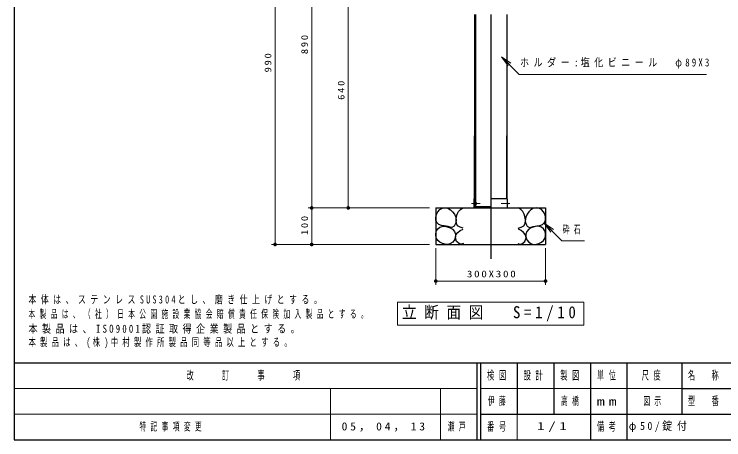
# Model space of a CAD drawing. Units: millimetres on the paper, scale 1:10. Extents: x -365 to 12, y -47 to 257.
# Drawn here: x -365 to -171, y 0 to 116.3 of the extents above; entities that cross this region are included whole.
import ezdxf

# ---------------------------------------------------------------- set-up
doc = ezdxf.new("R2010")
doc.units = ezdxf.units.MM
doc.linetypes.add('USER2', pattern=[6, 3, -1, 1, -1])
doc.layers.add('LY_1', color=3, linetype='Continuous', lineweight=25)
doc.layers.add('LY_2', color=7, linetype='Continuous', lineweight=13)
doc.styles.add('ＭＳ ゴシック', font='')
doc.styles.get('ＭＳ ゴシック').set_extended_font_data('MS Gothic')

# ---------------------------------------------------------------- blocks, each defined once
blk = doc.blocks.new('filled_dot')
at = {"color": 0, "linetype": 'Continuous', "lineweight": -2, "const_width": 1.25}
blk.add_lwpolyline([(-0.625, 0, 1), (0.625, 0, 1)], format="xyb", close=True, dxfattribs=at)

msp = doc.modelspace()

# ---------------------------------------------------------------- linework, layer by layer
at = {"layer": 'LY_1', "color": 7, "lineweight": 13}
for p, q in [((-293.684, 53.388), (-293.684, 152.388)), ((-283.684, 63.388), (-283.684, 152.388)), ((-273.684, 63.388), (-273.684, 127.388)), ((-229.998, 102.205), (-231.766, 104.68)), ((-231.766, 104.68), (-229.291, 102.912)), ((-231.766, 104.68), (-229.645, 102.559)), ((-251.454, 63.388), (-284.684, 63.388)), ((-283.684, 53.388), (-283.684, 63.388)), ((-251.454, 63.388), (-274.684, 63.388)), ((-218.336, 56.756), (-220.104, 59.231)), ((-220.104, 59.231), (-217.629, 57.463)), ((-220.104, 59.231), (-217.983, 57.109)), ((-251.454, 53.388), (-294.684, 53.388)), ((-251.454, 53.388), (-284.684, 53.388)), ((-249.754, 52.388), (-249.754, 42.388)), ((-219.754, 52.388), (-219.754, 42.388)), ((-219.754, 43.388), (-249.754, 43.388)), ((-209.254, 37.624), (-260.254, 37.624)), ((-260.254, 37.624), (-260.254, 31.324)), ((-209.254, 31.324), (-209.254, 37.624)), ((-260.254, 31.324), (-209.254, 31.324))]:
    msp.add_line(p, q, dxfattribs=at)
at = {"layer": 'LY_1'}
for p, q in [((-239.204, 116.282), (-239.204, 64.758)), ((-238.934, 116.282), (-238.934, 64.758)), ((-234.754, 116.282), (-234.754, 49.474)), ((-230.304, 116.282), (-230.304, 65.888)), ((-239.199, 64.755), (-239.199, 83.126)), ((-230.299, 65.89), (-230.299, 83.126)), ((-239.304, 63.588), (-239.304, 65.888)), ((-239.304, 65.888), (-239.204, 65.888)), ((-239.304, 64.758), (-238.894, 64.758)), ((-239.304, 64.428), (-238.894, 64.428)), ((-239.204, 64.428), (-239.204, 63.528)), ((-238.934, 64.428), (-238.934, 63.668)), ((-238.894, 64.758), (-238.694, 64.868)), ((-238.894, 64.428), (-238.694, 64.308)), ((-238.694, 64.868), (-238.694, 64.308)), ((-230.204, 65.888), (-234.754, 65.888)), ((-230.204, 63.588), (-230.204, 65.888)), ((-249.754, 63.388), (-249.754, 53.388)), ((-249.754, 63.388), (-219.754, 63.388)), ((-234.754, 63.668), (-239.204, 63.668)), ((-239.104, 63.468), (-234.754, 63.468)), ((-239.104, 63.388), (-233.504, 63.388)), ((-234.754, 63.388), (-230.404, 63.388)), ((-219.754, 63.388), (-219.754, 53.388)), ((-249.754, 53.388), (-219.754, 53.388))]:
    msp.add_line(p, q, dxfattribs=at)
at = {"layer": 'LY_1', "color": 7, "linetype": 'USER2', "lineweight": 13}
for p, q in [((-239.954, 64.588), (-237.654, 64.588)), ((-229.554, 64.588), (-231.854, 64.588))]:
    msp.add_line(p, q, dxfattribs=at)
at = {"layer": 'LY_1', "color": 7, "lineweight": 13}
for points in [[(-231.766, 104.68), (-226.942, 99.857), (-175.731, 99.857)], [(-220.104, 59.231), (-215.281, 54.407), (-209.07, 54.407)]]:
    msp.add_lwpolyline(points, dxfattribs=at)
at = {"layer": 'LY_1'}
for points in [[(-247.43, 58.449), (-248.201, 58.586), (-248.93, 58.888), (-249.483, 59.375), (-249.754, 60.025), (-249.78, 60.78), (-249.604, 61.549), (-249.217, 62.322), (-248.658, 62.935), (-247.953, 63.321), (-247.186, 63.427), (-246.423, 63.281), (-245.729, 62.884), (-245.155, 62.307), (-244.691, 61.63), (-244.318, 60.815), (-244.208, 59.898), (-244.381, 59.081), (-244.769, 58.384), (-245.336, 58.046), (-245.844, 58.115), (-246.383, 58.288), (-246.907, 58.39)], [(-222.079, 58.449), (-221.307, 58.586), (-220.579, 58.888), (-220.025, 59.375), (-219.754, 60.025), (-219.728, 60.78), (-219.904, 61.549), (-220.291, 62.322), (-220.85, 62.935), (-221.555, 63.321), (-222.322, 63.427), (-223.085, 63.281), (-223.779, 62.884), (-224.354, 62.307), (-224.817, 61.63), (-225.19, 60.815), (-225.3, 59.898), (-225.127, 59.081), (-224.739, 58.384), (-224.172, 58.046), (-223.664, 58.115), (-223.126, 58.288), (-222.601, 58.39)], [(-247.228, 53.496), (-247.954, 53.668), (-248.635, 53.987), (-249.201, 54.463), (-249.573, 55.047), (-249.767, 55.723), (-249.765, 56.436), (-249.564, 57.113), (-249.191, 57.701), (-248.678, 58.127), (-248.057, 58.339), (-247.372, 58.364), (-246.664, 58.248), (-245.859, 57.976), (-245.161, 57.552), (-244.651, 56.959), (-244.402, 56.245), (-244.388, 55.461), (-244.611, 54.704), (-245.146, 53.984), (-245.899, 53.537), (-246.561, 53.427)], [(-222.28, 53.496), (-221.554, 53.668), (-220.874, 53.987), (-220.307, 54.463), (-219.935, 55.047), (-219.741, 55.723), (-219.743, 56.436), (-219.944, 57.113), (-220.317, 57.701), (-220.83, 58.127), (-221.451, 58.339), (-222.136, 58.364), (-222.844, 58.248), (-223.65, 57.976), (-224.347, 57.552), (-224.857, 56.959), (-225.106, 56.245), (-225.12, 55.461), (-224.897, 54.704), (-224.363, 53.984), (-223.609, 53.537), (-222.948, 53.427)]]:
    msp.add_lwpolyline(points, close=True, dxfattribs=at)
for points in [[(-242.276, 57.885), (-243.113, 58.082), (-243.806, 58.529), (-244.136, 59.152), (-244.231, 59.909), (-244.168, 60.704), (-243.946, 61.632), (-243.524, 62.435), (-242.996, 62.981), (-242.356, 63.402)], [(-227.233, 57.885), (-226.395, 58.082), (-225.703, 58.529), (-225.372, 59.152), (-225.277, 59.909), (-225.34, 60.704), (-225.562, 61.632), (-225.984, 62.435), (-226.512, 62.981), (-227.152, 63.402)], [(-242.195, 53.617), (-242.739, 53.516), (-243.282, 53.577), (-244.072, 54.205), (-244.41, 55.187), (-244.237, 55.987), (-243.765, 56.677), (-243.095, 57.238), (-242.316, 57.603)], [(-227.313, 53.617), (-226.769, 53.516), (-226.226, 53.577), (-225.437, 54.205), (-225.099, 55.187), (-225.271, 55.987), (-225.743, 56.677), (-226.413, 57.238), (-227.192, 57.603)]]:
    msp.add_lwpolyline(points, dxfattribs=at)
for centre, radius, start, end in [((-238.899, 64.59), 0.5, 143.13032, 216.86969), ((-230.599, 64.59), 0.5, 323.13028, 36.86972), ((-239.099, 63.59), 0.2, 179.99998, 270.00003), ((-239.099, 63.59), 0.12, 179.99998, 270.00003), ((-230.399, 63.59), 0.2, 270.00002, 0)]:
    msp.add_arc(centre, radius, start, end, dxfattribs=at)
at = {"layer": 'LY_2', "color": 20, "lineweight": 25}
for p, q in [((-365, 257), (-365, 0)), ((-365, 21), (0, 21)), ((-365, 0), (0, 0))]:
    msp.add_line(p, q, dxfattribs=at)
at = {"layer": 'LY_2', "color": 3, "lineweight": 25}
for p, q in [((-238.5, 21), (-238.5, 0)), ((-237.5, 21), (-237.5, 0)), ((-227.5, 21), (-227.5, 7)), ((-217.5, 21), (-217.5, 7)), ((-207.5, 21), (-207.5, 0)), ((-197.5, 21), (-197.5, 7)), ((-182.5, 21), (-182.5, 7)), ((-182.5, 14), (-70, 14)), ((-237.5, 7), (0, 7)), ((-197.5, 7), (-197.5, 0))]:
    msp.add_line(p, q, dxfattribs=at)
at = {"layer": 'LY_2'}
for p, q in [((-365, 14), (-238.5, 14)), ((-278.5, 14), (-278.5, 0)), ((-248.5, 14), (-248.5, 0)), ((-237.5, 14), (-182.5, 14)), ((-365, 7), (-238.5, 7)), ((-227.5, 7), (-227.5, 0))]:
    msp.add_line(p, q, dxfattribs=at)

# ---------------------------------------------------------------- block references
at = {"layer": 'LY_1', "color": 7, "lineweight": 13, "xscale": 0.4, "yscale": 0.4}
for p, rotation in [((-283.684, 63.388), 90), ((-273.684, 63.388), 90), ((-293.684, 53.388), 90), ((-283.684, 53.388), 90), ((-219.754, 43.388), 180)]:
    msp.add_blockref('filled_dot', p, dxfattribs=dict(at, rotation=rotation))
msp.add_blockref('filled_dot', (-249.754, 43.388), dxfattribs=at)

# ---------------------------------------------------------------- texts
at = {"layer": 'LY_1', "color": 7, "char_height": 1.833, "attachment_point": 8, "rotation": 90, "style": 'ＭＳ ゴシック'}
for s, insert in [('\\T1.33;\\W1.15;890', (-284.684, 108.28)), ('\\T1.33;\\W1.15;990', (-294.684, 103.28)), ('\\T1.33;\\W1.15;640', (-274.684, 95.78)), ('\\T1.33;\\W1.15;100', (-284.684, 58.816))]:
    msp.add_mtext(s, dxfattribs=dict(at, insert=insert))
at = {"layer": 'LY_1', "color": 7, "style": 'ＭＳ ゴシック'}
for s, insert, char_height, attachment_point in [('\\T1.5;\\W0.8;ホルダー:塩化ビニール\u3000φ89X3', (-226.731, 102.857), 2.199, 4), ('\\T1.64;\\W0.6;砕石', (-215.07, 57.407), 2.199, 4), ('\\T1.32;\\W1.2;300X300', (-234.345, 44.388), 1.833, 8), ('\\T1.57;\\W0.7;本体は、ステンレスSUS304とし、磨き仕上げとする。', (-361.097, 37.011), 2.199, 7), ('\\T1.5;\\W0.9;立断面図\u3000S=1/10', (-234.754, 34.474), 3.299, 5), ('\\T1.64;\\W0.6;本製品は、（社）日本公園施設業協会賠償責任保険加入製品とする。', (-361.097, 33.011), 2.199, 7), ('\\T1.5;\\W0.8;本製品は、ISO9001認証取得企業製品とする。', (-361.097, 29.011), 2.199, 7), ('\\T1.58;\\W0.65;本製品は、(株)中村製作所製品同等品以上とする。', (-361.097, 25.011), 2.199, 7), ('\\T1.64;\\W0.6;伊藤', (-232.5, 10.5), 2.199, 5), ('\\T1.64;\\W0.6;高橋', (-212.5, 10.5), 2.199, 5), ('\\T1.64;\\W0.6;図示', (-190, 10.5), 2.199, 5), ('\\T1.64;\\W0.6;特記事項変更', (-330.75, 3.5), 2.199, 4), ('\\T1.5;\\W1.05;05，04，13', (-275.5, 3.5), 2.199, 4), ('\\T1.64;\\W0.6;瀬戸', (-246.5, 3.5), 2.199, 4), ('\\T1.5;\\W1.35;1/1', (-217.5, 3.5), 2.199, 5), ('\\T1.5;\\W0.9;φ50/錠付', (-197, 3.5), 2.199, 4)]:
    msp.add_mtext(s, dxfattribs=dict(at, insert=insert, char_height=char_height, attachment_point=attachment_point))
at = {"layer": 'LY_2', "char_height": 2.346, "attachment_point": 5, "style": 'ＭＳ ゴシック'}
for s, insert in [('\\T1.64;\\W0.6;改\u3000\u3000訂\u3000\u3000事\u3000\u3000項', (-301.75, 17.5)), ('\\T1.64;\\W0.6;検図', (-232.5, 17.5)), ('\\T1.64;\\W0.6;設計', (-222.5, 17.5)), ('\\T1.64;\\W0.6;製図', (-212.5, 17.5)), ('\\T1.64;\\W0.6;単位', (-202.5, 17.5)), ('\\T1.64;\\W0.6;尺度', (-190.25, 17.5)), ('\\T1.64;\\W0.6;名\u3000称', (-176, 17.5)), ('\\T1.64;\\W0.6;型\u3000番', (-176, 10.5)), ('\\T1.5;\\W1.35;mm', (-202.5, 10.5)), ('\\T1.64;\\W0.6;番号', (-232.5, 3.5)), ('\\T1.64;\\W0.6;備考', (-202.5, 3.5))]:
    msp.add_mtext(s, dxfattribs=dict(at, insert=insert))

doc.saveas('drawing.dxf')
